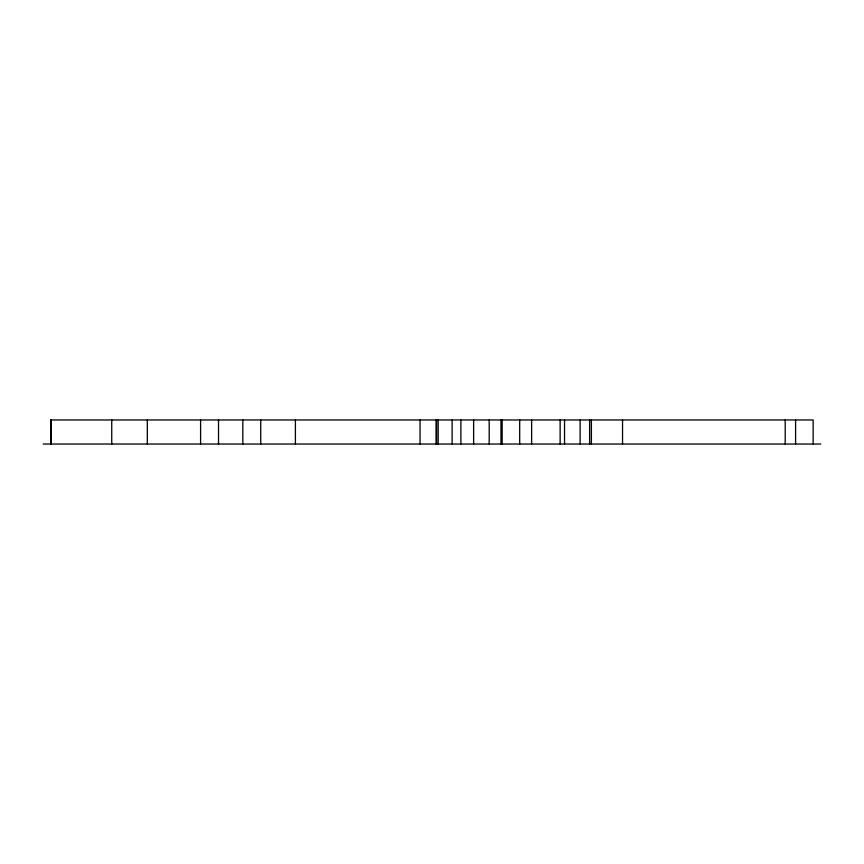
<?xml version="1.0" encoding="UTF-8"?>
<svg xmlns="http://www.w3.org/2000/svg" width="864" height="864" viewBox="0 0 864 864"><rect width="100%" height="100%" fill="white"/><g stroke="black" fill="none" stroke-linecap="round" stroke-linejoin="round"><path stroke-width="1.3" d="M50.814 419.969L813.154 419.969L813.164 444.031M43.211 444.031L820.735 444.031M795.604 419.969L795.604 444.031M785.214 419.969L785.214 444.031M622.544 419.969L622.544 444.031M591.386 419.969L591.386 444.031M589.626 419.969L589.626 444.031M580.133 419.969L580.133 444.031M564.538 419.969L564.538 444.031M560.131 419.969L560.131 444.031M531.619 419.969L531.619 444.031M519.685 419.969L519.685 444.031M502.146 419.969L502.146 444.031M500.98 419.969L500.98 444.031M489.197 419.969L489.197 444.031M473.623 419.969L473.623 444.031M460.89 419.969L460.89 444.031M452.131 419.969L452.131 444.031M438.199 419.969L438.199 444.031M436.612 419.969L436.612 444.031M436.093 419.969L436.093 444.031M420.044 419.969L420.044 444.031M295.402 419.969L295.402 444.031M260.723 419.969L260.723 444.031M242.806 419.969L242.806 444.031M218.527 419.969L218.527 444.031M200.599 419.969L200.599 444.031M147.334 419.969L147.334 444.031M111.737 419.969L111.737 444.031M51.257 419.969L51.257 444.031M50.846 419.969L50.846 444.031"/></g></svg>
